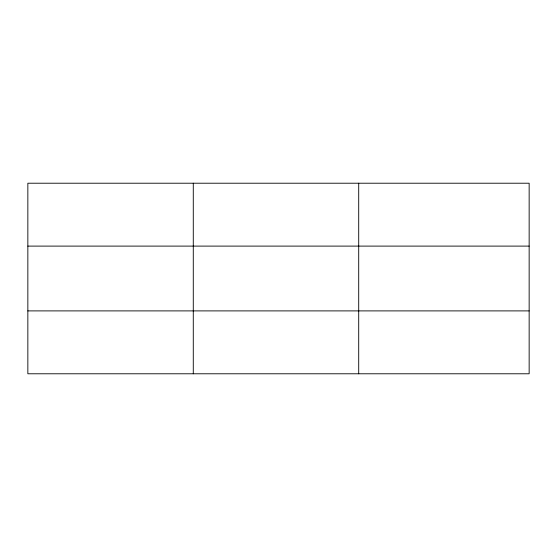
<?xml version="1.0" encoding="UTF-8"?>
<svg xmlns="http://www.w3.org/2000/svg" width="557" height="557" viewBox="0 0 557 557"><rect width="100%" height="100%" fill="white"/><g stroke="black" fill="none" stroke-linecap="round" stroke-linejoin="round"><path stroke-width="0.84" d="M193.279 373.782L193.279 183.218M358.708 373.782L358.708 183.218M529.15 310.897L529.15 373.782L27.85 373.782L27.85 183.218L529.15 183.218L529.15 310.897L27.85 310.897M27.85 246.103L529.15 246.103"/></g></svg>
